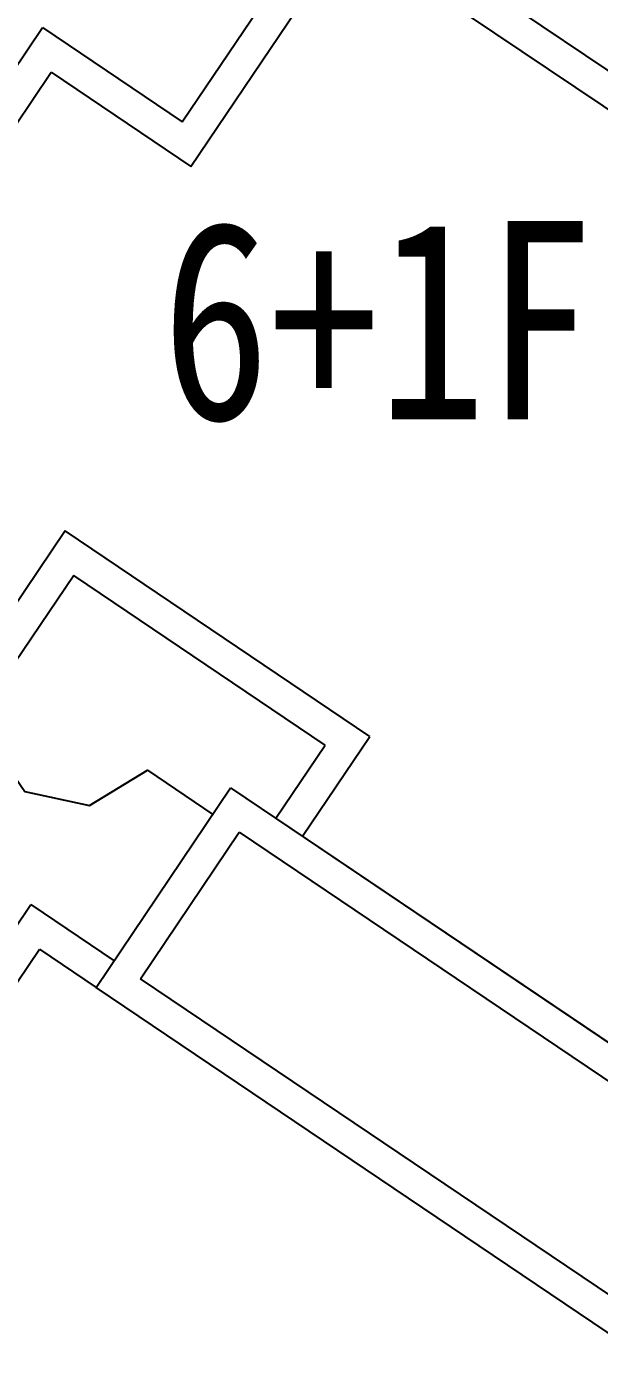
# Model space of a CAD drawing. Extents: x 302512 to 1034855, y -184136 to 410364.
# Drawn here: x 561365 to 568502, y -146017 to -129350 of the extents above; entities that cross this region are included whole.
import ezdxf

# ---------------------------------------------------------------- set-up
doc = ezdxf.new("R2010")
doc.units = 0
doc.header["$MEASUREMENT"] = 0
for name, color, linetype in [('TREE', 3, 'Continuous'), ('WALL', 4, 'Continuous'), ('WZ', 2, 'Continuous')]:
    doc.layers.add(name, color=color, linetype=linetype)
doc.styles.add('-黑体', font='', dxfattribs={"width": 0.8})
doc.styles.get('-黑体').set_extended_font_data('黑体')

# ---------------------------------------------------------------- blocks, each defined once
blk = doc.blocks.new('A$C0DC22966')
at = {"layer": 'WZ'}
for p, q in [((26781, 16842), (8672, 29060)), ((26226, 16734), (8781, 28504)), ((24826, 13943), (26781, 16842)), ((24270, 13835), (26226, 16734)), ((10357, 15814), (16342, 11776)), ((16906, 11396), (10357, 15814)), ((16351, 11288), (10465, 15258)), ((26011, 12661), (24270, 13835)), ((26567, 12768), (24826, 13943)), ((9234, 13435), (15120, 9464)), ((8679, 13327), (15228, 8909)), ((16011, 12000), (16849, 13244)), ((16849, 13244), (20646, 10682)), ((16342, 11776), (16957, 12688)), ((16957, 12688), (20091, 10575)), ((22685, 7016), (26567, 12768)), ((22577, 7571), (26011, 12661)), ((15228, 8909), (16906, 11396)), ((15120, 9464), (16351, 11288)), ((20646, 10682), (19808, 9439)), ((20091, 10575), (19252, 9331)), ((16490, 8540), (15452, 9241)), ((15935, 8433), (15228, 8909)), ((11061, 502), (16490, 8540)), ((10954, 1057), (15935, 8433))]:
    blk.add_line(p, q, dxfattribs=at)
blk.add_lwpolyline([(19348, 9259), (18615, 8821), (17825, 9001), (17359, 9680), (17497, 10515), (16682, 11064)], dxfattribs=at)

msp = doc.modelspace()

# ---------------------------------------------------------------- block references
at = {"layer": 'WALL', "xscale": -1, "rotation": 292.000000000171}
msp.add_blockref('A$C0DC22966', (559674, -158777), dxfattribs=at)

# ---------------------------------------------------------------- texts
at = {"layer": 'TREE', "color": 3, "style": '-黑体', "width": 0.8}
msp.add_text('6+1F', height=2475, dxfattribs=at).set_placement((563049, -134244))

doc.saveas('drawing.dxf')
